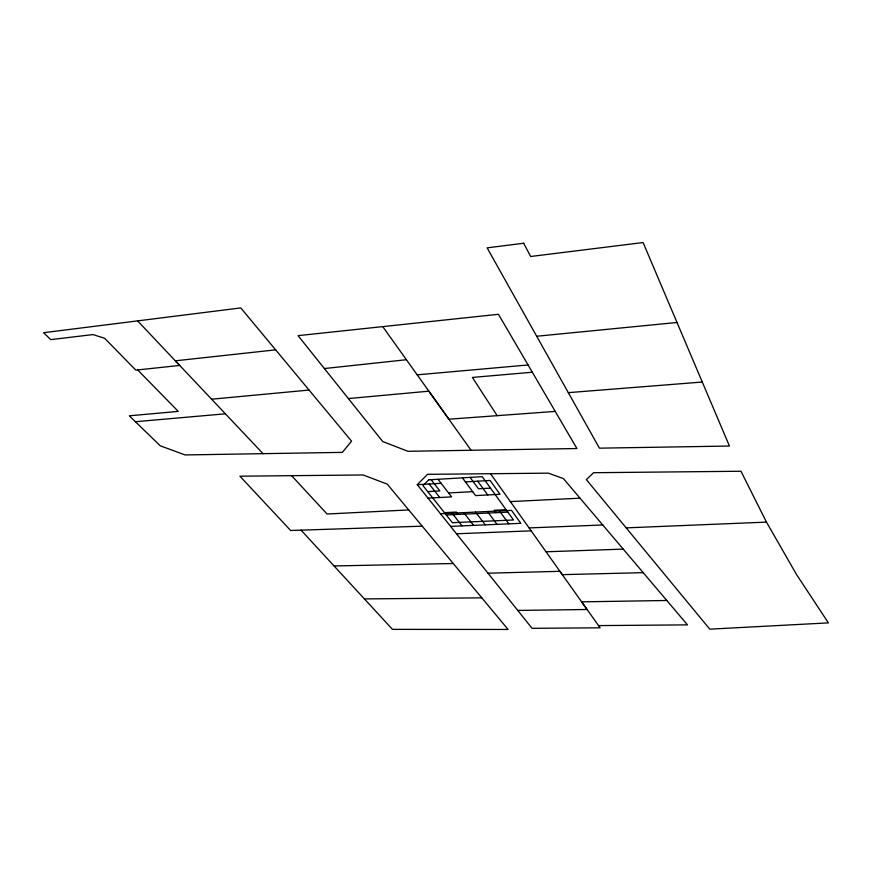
<?xml version="1.0" encoding="UTF-8"?>
<svg xmlns="http://www.w3.org/2000/svg" width="872" height="872" viewBox="0 0 872 872"><rect width="100%" height="100%" fill="white"/><g stroke="black" fill="none" stroke-linecap="round" stroke-linejoin="round"><path stroke-width="1.31" d="M417.241 484.701L427.531 474.324L548.357 473.158L563.399 478.565L687.485 624.875L598.541 625.595L559.922 571.323L487.993 573.187M137.656 369.924L178.28 411.399L129.307 415.813L160.241 445.799L185.06 454.944L342.336 452.372L351.569 441.21L275.65 349.857L175.337 360.812L263.028 453.669M382.743 326.618L498.446 314.291L576.937 448.535L407.954 451.304L382.743 441.559L298.071 335.644L382.743 326.618L471.076 450.268M324.384 368.551L406.396 359.722M536.694 336.254L676.955 322.487M211.58 399.202L309.048 390.067M348.364 398.558L428.871 391.179L448.884 419.214L555.224 411.399M417.187 374.84L528.061 364.965M532.312 372.235L472.384 377.434L497.171 415.672M135.4 421.721L225.379 413.808M568.315 392.651L702.189 382.045M441.145 483.306L417.274 484.69L532.062 628.32L600.121 627.807L598.541 625.595M465.408 481.9L490.086 480.461L499.994 494.293L475.611 495.601L462.389 477.834M427.738 491.612L439.88 490.936L431.117 479.698M490.5 488.124L478.477 488.789L470.084 477.376M448.6 492.974L472.678 491.655M427.999 498.13L451.609 496.877L438.038 479.284M408.696 509.924L327.087 514.011L291.586 475.676L239.931 476.199L290.638 530.492L422.201 526.176M510.338 501.596L580.033 498.185M444.415 512.638L456.35 512.071L458.171 514.415M506.065 509.673L494.261 510.24L496.048 512.682M440.491 513.75L511.515 510.36L520.802 523.32L450.562 526.372M446.257 514.96L507.842 512.137M626.172 527.876L766.477 522.11L796.507 574.506L828.4 622.881L709.775 629.159L586.333 479.6L593.592 472.711L740.982 471.251L766.477 522.11M529.053 527.92L602.759 524.977M456.503 533.784L531.146 530.841M546.036 551.791L623.24 549.12M643.209 572.664L562.287 574.648L490.533 473.703M334.052 565.961L453.255 563.508M666.818 600.492L581.646 601.844L587.107 609.495L517.761 610.433M291.586 475.676L363.09 474.968L387.223 484.102L508.082 629.453L392.465 629.366L301.058 530.143M364.42 598.922L481.791 597.832M137.623 320.885L179.697 365.433L135.814 370.131L104.662 338.303L92.999 334.576L50.75 339.644L43.6 332.712L240.759 307.914L275.65 349.857M429.155 484.004L439.761 497.509M452.099 513.205L462.04 525.87M463.795 512.638L473.616 525.369M475.578 512.082L485.268 524.857M487.459 511.504L497.018 524.355M477.693 481.18L487.753 494.947M499.438 510.938L508.867 523.843M428.741 479.84L422.975 485.606L452.405 522.71L513.51 519.985L482.227 476.657L428.741 479.84M523.68 243.234L487.132 247.866L599.435 448.164L729.439 446.039L643.1 242.547L530.656 256.499L523.68 243.234"/></g></svg>
